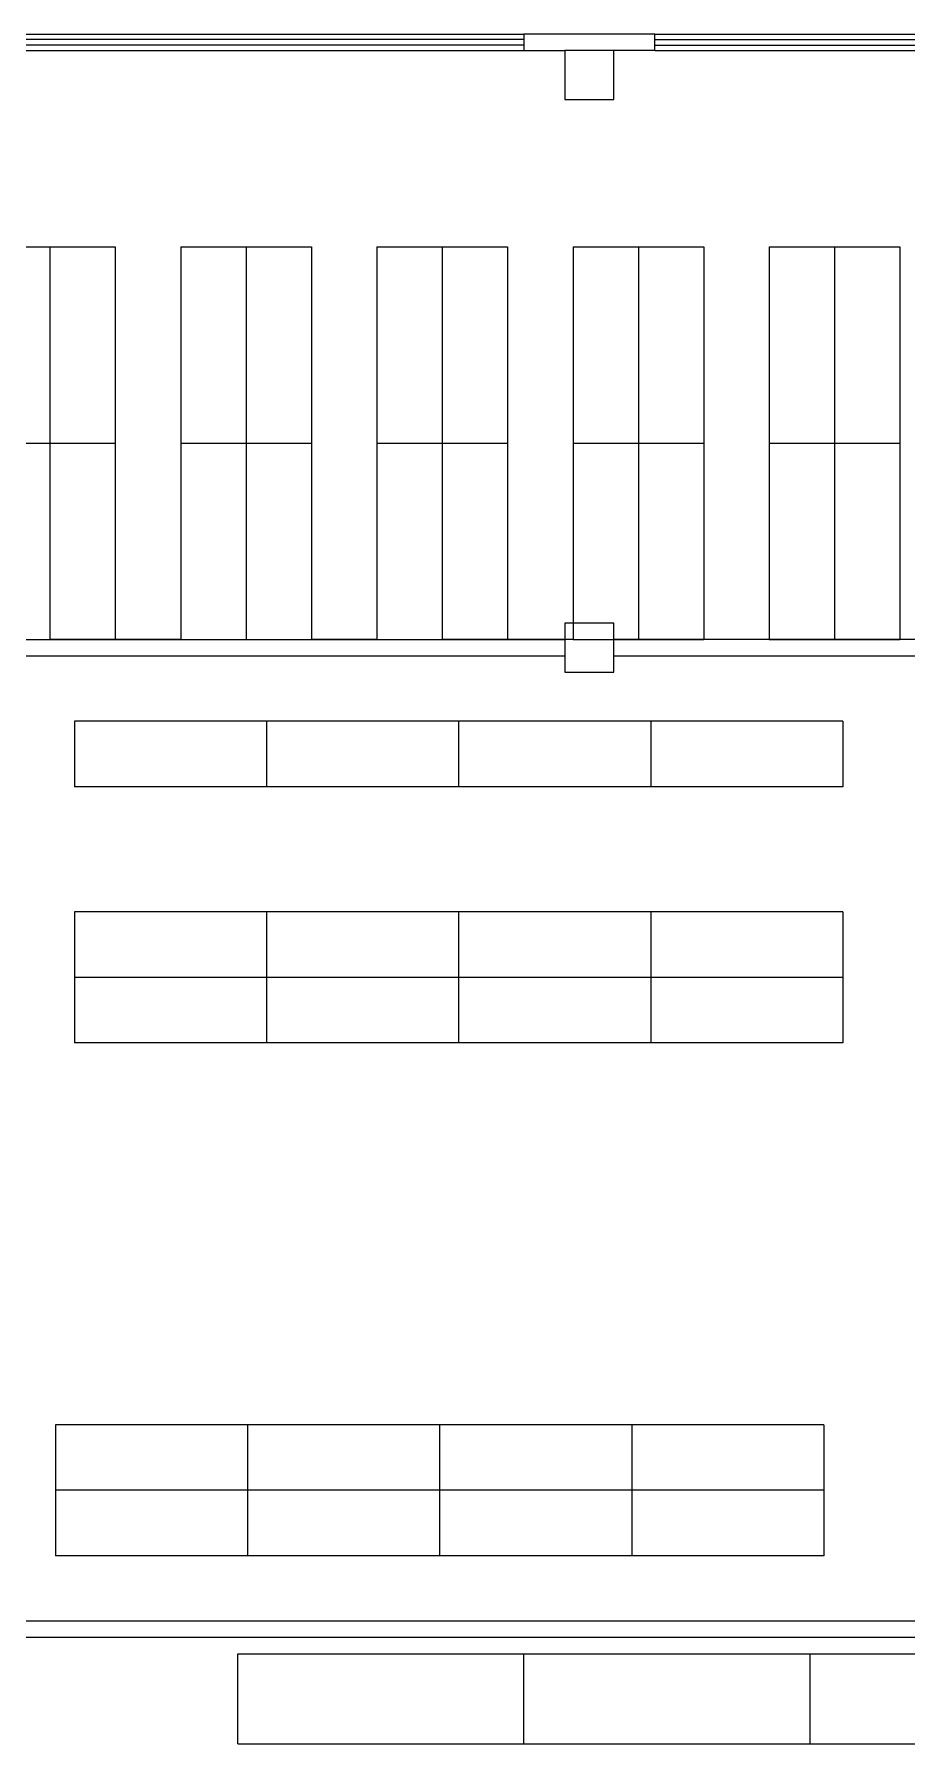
# Model space of a CAD drawing. Extents: x 539033 to 804858, y 468425 to 1263560.
# Drawn here: x 650811 to 661488, y 514039 to 534939 of the extents above; entities that cross this region are included whole.
import ezdxf

# ---------------------------------------------------------------- set-up
doc = ezdxf.new("R2010")
doc.units = 0
doc.header["$LTSCALE"] = 1000
doc.header["$MEASUREMENT"] = 0
doc.linetypes.add('DASHED2', pattern=[0.375, 0.25, -0.125])
doc.layers.get('0').update_dxf_attribs({"linetype": 'CONTINUOUS'})
for name, color, linetype in [('COLUMN', 9, 'CONTINUOUS'), ('WALL', 9, 'CONTINUOUS'), ('WINDOW', 4, 'CONTINUOUS')]:
    doc.layers.add(name, color=color, linetype=linetype)

# ---------------------------------------------------------------- blocks, each defined once
blk = doc.blocks.new('$TCHSYS$WIN2D')
for p, q in [((-0.5, 0.5), (0.5, 0.5)), ((0.5, 0.1667), (-0.5, 0.1667)), ((0.5, -0.1667), (-0.5, -0.1667)), ((-0.5, -0.5), (0.5, -0.5))]:
    blk.add_line(p, q)
blk = doc.blocks.new('_FZHK')
blk.add_lwpolyline([(-0.5, -0.5), (0.5, -0.5), (0.5, 0.5), (-0.5, 0.5)], close=True)

msp = doc.modelspace()

# ---------------------------------------------------------------- linework, layer by layer
at = {"color": 2, "linetype": 'DASHED2', "ltscale": 100}
for p, q in [((650203.9, 532339.3), (651003.9, 532339.3)), ((650203.9, 532339.3), (651003.9, 532339.3)), ((651003.9, 532339.3), (651003.9, 529939.3)), ((651003.9, 532339.3), (651803.9, 532339.3)), ((651003.9, 532339.3), (651803.9, 532339.3)), ((651003.9, 532339.3), (651003.9, 529939.3)), ((651803.9, 532339.3), (651803.9, 529939.3)), ((652603.9, 532339.3), (653403.9, 532339.3)), ((652603.9, 532339.3), (653403.9, 532339.3)), ((652603.9, 532339.3), (652603.9, 529939.3)), ((653403.9, 532339.3), (653403.9, 529939.3)), ((653403.9, 532339.3), (654203.9, 532339.3)), ((653403.9, 532339.3), (654203.9, 532339.3)), ((653403.9, 532339.3), (653403.9, 529939.3)), ((654203.9, 532339.3), (654203.9, 529939.3)), ((655003.9, 532339.3), (655803.9, 532339.3)), ((655003.9, 532339.3), (655803.9, 532339.3)), ((655003.9, 532339.3), (655003.9, 529939.3)), ((655803.9, 532339.3), (655803.9, 529939.3)), ((655803.9, 532339.3), (656603.9, 532339.3)), ((655803.9, 532339.3), (656603.9, 532339.3)), ((655803.9, 532339.3), (655803.9, 529939.3)), ((656603.9, 532339.3), (656603.9, 529939.3)), ((657403.9, 532339.3), (658203.9, 532339.3)), ((657403.9, 532339.3), (658203.9, 532339.3)), ((657403.9, 532339.3), (657403.9, 529939.3)), ((658203.9, 532339.3), (658203.9, 529939.3)), ((658203.9, 532339.3), (659003.9, 532339.3)), ((658203.9, 532339.3), (659003.9, 532339.3)), ((658203.9, 532339.3), (658203.9, 529939.3)), ((659003.9, 532339.3), (659003.9, 529939.3)), ((659803.9, 532339.3), (660603.9, 532339.3)), ((659803.9, 532339.3), (660603.9, 532339.3)), ((659803.9, 532339.3), (659803.9, 529939.3)), ((660603.9, 532339.3), (660603.9, 529939.3)), ((660603.9, 532339.3), (661403.9, 532339.3)), ((660603.9, 532339.3), (661403.9, 532339.3)), ((660603.9, 532339.3), (660603.9, 529939.3)), ((661403.9, 532339.3), (661403.9, 529939.3)), ((650203.9, 529939.3), (651003.9, 529939.3)), ((650203.9, 529939.3), (651003.9, 529939.3)), ((650203.9, 529939.3), (651003.9, 529939.3)), ((650203.9, 529939.3), (651003.9, 529939.3)), ((651003.9, 529939.3), (651003.9, 527539.3)), ((651003.9, 529939.3), (651803.9, 529939.3)), ((651003.9, 529939.3), (651803.9, 529939.3)), ((651003.9, 529939.3), (651803.9, 529939.3)), ((651003.9, 529939.3), (651803.9, 529939.3)), ((651003.9, 529939.3), (651003.9, 527539.3)), ((651803.9, 529939.3), (651803.9, 527539.3)), ((652603.9, 529939.3), (653403.9, 529939.3)), ((652603.9, 529939.3), (653403.9, 529939.3)), ((652603.9, 529939.3), (653403.9, 529939.3)), ((652603.9, 529939.3), (653403.9, 529939.3)), ((652603.9, 529939.3), (652603.9, 527539.3)), ((653403.9, 529939.3), (653403.9, 527539.3)), ((653403.9, 529939.3), (654203.9, 529939.3)), ((653403.9, 529939.3), (654203.9, 529939.3)), ((653403.9, 529939.3), (654203.9, 529939.3)), ((653403.9, 529939.3), (654203.9, 529939.3)), ((653403.9, 529939.3), (653403.9, 527539.3)), ((654203.9, 529939.3), (654203.9, 527539.3)), ((655003.9, 529939.3), (655803.9, 529939.3)), ((655003.9, 529939.3), (655803.9, 529939.3)), ((655003.9, 529939.3), (655803.9, 529939.3)), ((655003.9, 529939.3), (655803.9, 529939.3)), ((655003.9, 529939.3), (655003.9, 527539.3)), ((655803.9, 529939.3), (655803.9, 527539.3)), ((655803.9, 529939.3), (656603.9, 529939.3)), ((655803.9, 529939.3), (656603.9, 529939.3)), ((655803.9, 529939.3), (656603.9, 529939.3)), ((655803.9, 529939.3), (656603.9, 529939.3)), ((655803.9, 529939.3), (655803.9, 527539.3)), ((656603.9, 529939.3), (656603.9, 527539.3)), ((657403.9, 529939.3), (658203.9, 529939.3)), ((657403.9, 529939.3), (658203.9, 529939.3)), ((657403.9, 529939.3), (658203.9, 529939.3)), ((657403.9, 529939.3), (658203.9, 529939.3)), ((657403.9, 529939.3), (657403.9, 527539.3)), ((658203.9, 529939.3), (658203.9, 527539.3)), ((658203.9, 529939.3), (659003.9, 529939.3)), ((658203.9, 529939.3), (659003.9, 529939.3)), ((658203.9, 529939.3), (659003.9, 529939.3)), ((658203.9, 529939.3), (659003.9, 529939.3)), ((658203.9, 529939.3), (658203.9, 527539.3)), ((659003.9, 529939.3), (659003.9, 527539.3)), ((659803.9, 529939.3), (660603.9, 529939.3)), ((659803.9, 529939.3), (660603.9, 529939.3)), ((659803.9, 529939.3), (660603.9, 529939.3)), ((659803.9, 529939.3), (660603.9, 529939.3)), ((659803.9, 529939.3), (659803.9, 527539.3)), ((660603.9, 529939.3), (660603.9, 527539.3)), ((660603.9, 529939.3), (661403.9, 529939.3)), ((660603.9, 529939.3), (661403.9, 529939.3)), ((660603.9, 529939.3), (661403.9, 529939.3)), ((660603.9, 529939.3), (661403.9, 529939.3)), ((660603.9, 529939.3), (660603.9, 527539.3)), ((661403.9, 529939.3), (661403.9, 527539.3)), ((650203.9, 527539.3), (651003.9, 527539.3)), ((650203.9, 527539.3), (651003.9, 527539.3)), ((651003.9, 527539.3), (651803.9, 527539.3)), ((651003.9, 527539.3), (651803.9, 527539.3)), ((652603.9, 527539.3), (653403.9, 527539.3)), ((652603.9, 527539.3), (653403.9, 527539.3)), ((653403.9, 527539.3), (654203.9, 527539.3)), ((653403.9, 527539.3), (654203.9, 527539.3)), ((655003.9, 527539.3), (655803.9, 527539.3)), ((655003.9, 527539.3), (655803.9, 527539.3)), ((655803.9, 527539.3), (656603.9, 527539.3)), ((655803.9, 527539.3), (656603.9, 527539.3)), ((657403.9, 527539.3), (658203.9, 527539.3)), ((657403.9, 527539.3), (658203.9, 527539.3)), ((658203.9, 527539.3), (659003.9, 527539.3)), ((658203.9, 527539.3), (659003.9, 527539.3)), ((659803.9, 527539.3), (660603.9, 527539.3)), ((659803.9, 527539.3), (660603.9, 527539.3)), ((660603.9, 527539.3), (661403.9, 527539.3)), ((660603.9, 527539.3), (661403.9, 527539.3)), ((653303.9, 515139.3), (656803.9, 515139.3)), ((656803.9, 515139.3), (660303.9, 515139.3)), ((660303.9, 515139.3), (663803.9, 515139.3)), ((653303.9, 514039.3), (656803.9, 514039.3)), ((656803.9, 514039.3), (660303.9, 514039.3)), ((660303.9, 514039.3), (663803.9, 514039.3))]:
    msp.add_line(p, q, dxfattribs=at)
at = {"lineweight": 25, "ltscale": 100}
for p, q in [((651803.9, 527539.3), (651003.9, 527539.3)), ((652603.9, 527539.3), (651803.9, 527539.3)), ((655003.9, 527539.3), (654203.9, 527539.3)), ((655003.9, 527539.3), (654203.9, 527539.3)), ((656603.9, 527539.3), (655803.9, 527539.3)), ((657403.9, 527539.3), (656603.9, 527539.3)), ((659803.9, 527539.3), (659003.9, 527539.3)), ((669003.9, 515339.3), (649403.9, 515339.3))]:
    msp.add_line(p, q, dxfattribs=at)
at = {"color": 2, "lineweight": 25, "ltscale": 100}
for p, q in [((653653.9, 526539.3), (651303.9, 526539.3)), ((651303.9, 526539.3), (651303.9, 525739.3)), ((656003.9, 526539.3), (653653.9, 526539.3)), ((653653.9, 526539.3), (653653.9, 525739.3)), ((658353.9, 526539.3), (656003.9, 526539.3)), ((656003.9, 526539.3), (656003.9, 525739.3)), ((660703.9, 526539.3), (658353.9, 526539.3)), ((658353.9, 526539.3), (658353.9, 525739.3)), ((660703.9, 526539.3), (660703.9, 525739.3)), ((653653.9, 525739.3), (651303.9, 525739.3)), ((656003.9, 525739.3), (653653.9, 525739.3)), ((658353.9, 525739.3), (656003.9, 525739.3)), ((660703.9, 525739.3), (658353.9, 525739.3)), ((653653.9, 524209.3), (651303.9, 524209.3)), ((651303.9, 524209.3), (651303.9, 523409.3)), ((656003.9, 524209.3), (653653.9, 524209.3)), ((653653.9, 524209.3), (653653.9, 523409.3)), ((658353.9, 524209.3), (656003.9, 524209.3)), ((656003.9, 524209.3), (656003.9, 523409.3)), ((660703.9, 524209.3), (658353.9, 524209.3)), ((658353.9, 524209.3), (658353.9, 523409.3)), ((660703.9, 524209.3), (660703.9, 523409.3)), ((653653.9, 523409.3), (651303.9, 523409.3)), ((653653.9, 523409.3), (651303.9, 523409.3)), ((651303.9, 523409.3), (651303.9, 522609.3)), ((656003.9, 523409.3), (653653.9, 523409.3)), ((656003.9, 523409.3), (653653.9, 523409.3)), ((653653.9, 523409.3), (653653.9, 522609.3)), ((658353.9, 523409.3), (656003.9, 523409.3)), ((658353.9, 523409.3), (656003.9, 523409.3)), ((656003.9, 523409.3), (656003.9, 522609.3)), ((660703.9, 523409.3), (658353.9, 523409.3)), ((660703.9, 523409.3), (658353.9, 523409.3)), ((658353.9, 523409.3), (658353.9, 522609.3)), ((660703.9, 523409.3), (660703.9, 522609.3)), ((653653.9, 522609.3), (651303.9, 522609.3)), ((656003.9, 522609.3), (653653.9, 522609.3)), ((658353.9, 522609.3), (656003.9, 522609.3)), ((660703.9, 522609.3), (658353.9, 522609.3)), ((653421.7, 517939.3), (651071.7, 517939.3)), ((651071.7, 517939.3), (651071.7, 517139.3)), ((655771.7, 517939.3), (653421.7, 517939.3)), ((653421.7, 517939.3), (653421.7, 517139.3)), ((658121.7, 517939.3), (655771.7, 517939.3)), ((655771.7, 517939.3), (655771.7, 517139.3)), ((660471.7, 517939.3), (658121.7, 517939.3)), ((658121.7, 517939.3), (658121.7, 517139.3)), ((660471.7, 517939.3), (660471.7, 517139.3)), ((653421.7, 517139.3), (651071.7, 517139.3)), ((653421.7, 517139.3), (651071.7, 517139.3)), ((651071.7, 517139.3), (651071.7, 516339.3)), ((655771.7, 517139.3), (653421.7, 517139.3)), ((655771.7, 517139.3), (653421.7, 517139.3)), ((653421.7, 517139.3), (653421.7, 516339.3)), ((658121.7, 517139.3), (655771.7, 517139.3)), ((658121.7, 517139.3), (655771.7, 517139.3)), ((655771.7, 517139.3), (655771.7, 516339.3)), ((660471.7, 517139.3), (658121.7, 517139.3)), ((660471.7, 517139.3), (658121.7, 517139.3)), ((658121.7, 517139.3), (658121.7, 516339.3)), ((660471.7, 517139.3), (660471.7, 516339.3)), ((653421.7, 516339.3), (651071.7, 516339.3)), ((655771.7, 516339.3), (653421.7, 516339.3)), ((658121.7, 516339.3), (655771.7, 516339.3)), ((660471.7, 516339.3), (658121.7, 516339.3)), ((653303.9, 514039.3), (653303.9, 515139.3)), ((656803.9, 514039.3), (656803.9, 515139.3)), ((660303.9, 514039.3), (660303.9, 515139.3))]:
    msp.add_line(p, q, dxfattribs=at)
at = {"layer": 'WALL'}
for p, q in [((657603.9, 534939.3), (656803.9, 534939.3)), ((656803.9, 534939.3), (656803.9, 534739.3)), ((658403.9, 534939.3), (657603.9, 534939.3)), ((658403.9, 534739.3), (658403.9, 534939.3)), ((656803.9, 534739.3), (657303.9, 534739.3)), ((658403.9, 534739.3), (657903.9, 534739.3)), ((649403.9, 527539.3), (657303.9, 527539.3)), ((661973.9, 527539.3), (657903.9, 527539.3)), ((649403.9, 527339.3), (657303.9, 527339.3)), ((657903.9, 527339.3), (661973.9, 527339.3)), ((682903.9, 515539.3), (649403.9, 515539.3))]:
    msp.add_line(p, q, dxfattribs=at)
at = {"layer": 'WINDOW'}
for p, q in [((658403.9, 534939.3), (690403.9, 534939.3)), ((658403.9, 534872.7), (690403.9, 534872.7)), ((658403.9, 534806), (690403.9, 534806)), ((658403.9, 534739.3), (690403.9, 534739.3))]:
    msp.add_line(p, q, dxfattribs=at)

# ---------------------------------------------------------------- block references
at = {"layer": 'COLUMN', "xscale": 600, "yscale": 600, "zscale": 600}
for p in [(657603.9, 534439.3), (657603.9, 527439.3)]:
    msp.add_blockref('_FZHK', p, dxfattribs=at)
at = {"layer": 'WINDOW', "xscale": -6600, "yscale": 200, "zscale": -6600, "rotation": 180}
msp.add_blockref('$TCHSYS$WIN2D', (653503.9, 534839.3), dxfattribs=at)

doc.saveas('drawing.dxf')
